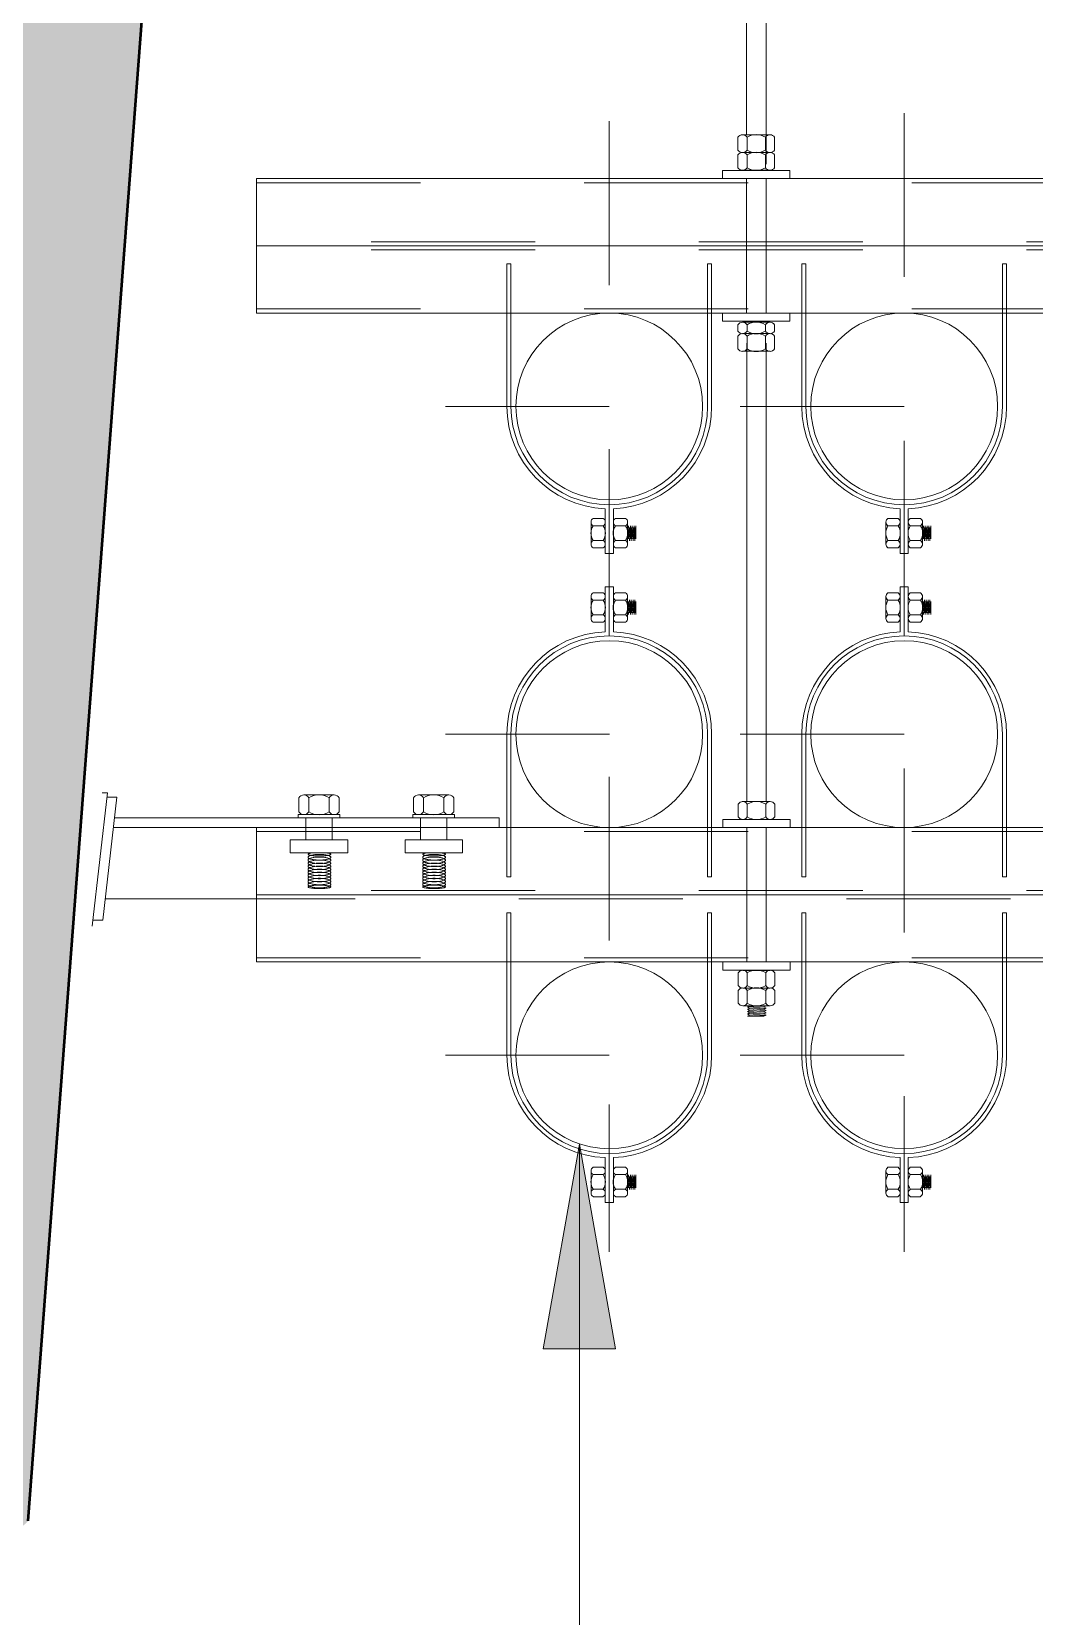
# Model space of a CAD drawing. Header units: metres. Extents: x -353 to -169, y 1 to 28.
# Drawn here: x -236.96 to -236.348, y 19.771 to 20.738 of the extents above; entities that cross this region are included whole.
import ezdxf

# ---------------------------------------------------------------- set-up
doc = ezdxf.new("R2010")
doc.units = ezdxf.units.M
for name, pattern in [('Hidden - Small', [0.002294, 0.0015, -0.0007938]), ('JacobsCenter', [0.015, 0.009, -0.0015, 0.003, -0.0015]), ('JacobsDash', [0.0045, 0.003, -0.0015])]:
    doc.linetypes.add(name, pattern=pattern)
for name, color, linetype, lineweight in [('A-DETL', 7, 'Continuous', 13), ('G-ANNO-TEXT', 7, 'Continuous', 9), ('S-BEAM', 7, 'Continuous', 50)]:
    doc.layers.add(name, color=color, linetype=linetype, lineweight=lineweight)

# ---------------------------------------------------------------- blocks, each defined once
blk = doc.blocks.new('06_SFR_GCT_Girder_SuperT_BR08Edge_CS - Super T - 1815-6267083-DRG-2873022 - SECTION 1')
at = {"layer": 'S-BEAM', "true_color": 0xc8c8c8}
blk.add_hatch(color=9, dxfattribs=at).paths.add_polyline_path([(-1131.19758, 19.80132), (-1130.51339, 19.81565), (-1130.49921, 19.82895), (-1130.37506, 21.46892), (-1130.27509, 21.54603), (-1129.88578, 21.55418), (-1129.88761, 21.64416), (-1130.4619, 21.63214), (-1130.4619, 21.60713), (-1130.48677, 21.60661), (-1130.59373, 20.19371), (-1130.86218, 20.13842), (-1131.13265, 20.18243), (-1131.29687, 21.58965), (-1131.32225, 21.58965), (-1131.32275, 21.61411), (-1131.89704, 21.60209), (-1131.89522, 21.51211), (-1131.50591, 21.52026), (-1131.4029, 21.4474), (-1131.21229, 19.81402)])
at = {"layer": 'S-BEAM'}
blk.add_line((-1130.49921, 19.82895), (-1130.37506, 21.46892), dxfattribs=at)

msp = doc.modelspace()

# ---------------------------------------------------------------- hatches: boundary and pattern name
at = {"layer": 'G-ANNO-TEXT'}
msp.add_hatch(color=256, dxfattribs=at).paths.add_polyline_path([(-236.62552, 20.05898), (-236.64756, 19.93398), (-236.60348, 19.93398)])

# ---------------------------------------------------------------- linework, layer by layer
at = {"layer": 'A-DETL', "lineweight": 18}
for p, q in [((-236.52357, 20.6749), (-236.52357, 21.55051)), ((-236.51157, 20.65699), (-236.51157, 21.55076)), ((-236.52357, 20.64811), (-236.52357, 20.56611)), ((-236.51157, 20.64811), (-236.51157, 20.56611)), ((-236.52341, 20.26792), (-236.52341, 20.54775)), ((-236.51141, 20.26792), (-236.51141, 20.54775)), ((-236.52341, 20.25211), (-236.52341, 20.17011)), ((-236.51141, 20.25211), (-236.51141, 20.17011))]:
    msp.add_line(p, q, dxfattribs=at)
at = {"layer": 'A-DETL', "linetype": 'JacobsCenter', "lineweight": 9}
for p, q in [((-236.42728, 20.68811), (-236.42728, 19.99311)), ((-236.60728, 20.68311), (-236.60728, 19.99311)), ((-236.70728, 20.50911), (-236.50728, 20.50911)), ((-236.52728, 20.50911), (-236.32728, 20.50911)), ((-236.70715, 20.30911), (-236.50728, 20.30911)), ((-236.52728, 20.30911), (-236.32728, 20.30911)), ((-236.509, 20.26792), (-236.52607, 20.26792)), ((-236.70728, 20.11311), (-236.50728, 20.11311)), ((-236.52728, 20.11311), (-236.32728, 20.11311))]:
    msp.add_line(p, q, dxfattribs=at)
at = {"layer": 'A-DETL', "lineweight": 9}
for p, q in [((-236.52598, 20.6749), (-236.51757, 20.6749)), ((-236.51757, 20.6749), (-236.50914, 20.6749)), ((-236.52878, 20.67335), (-236.52878, 20.66557)), ((-236.52318, 20.67335), (-236.52318, 20.66557)), ((-236.51196, 20.67335), (-236.51196, 20.66557)), ((-236.50635, 20.67335), (-236.50635, 20.66557)), ((-236.52878, 20.66255), (-236.52878, 20.65477)), ((-236.52598, 20.6641), (-236.51757, 20.6641)), ((-236.52598, 20.6641), (-236.51757, 20.6641)), ((-236.52318, 20.66255), (-236.52318, 20.65477)), ((-236.51757, 20.6641), (-236.50914, 20.6641)), ((-236.51757, 20.6641), (-236.50914, 20.6641)), ((-236.51196, 20.66255), (-236.51196, 20.65477)), ((-236.50635, 20.66255), (-236.50635, 20.65477)), ((-236.53807, 20.65311), (-236.49707, 20.65311)), ((-236.53807, 20.65311), (-236.53807, 20.64811)), ((-236.52598, 20.6533), (-236.51757, 20.6533)), ((-236.51757, 20.6533), (-236.50914, 20.6533)), ((-236.49707, 20.65311), (-236.49707, 20.64811)), ((-236.05192, 20.60711), (-236.82254, 20.60711)), ((-235.85254, 20.60711), (-236.82254, 20.60711)), ((-236.66978, 20.59611), (-236.66728, 20.59611)), ((-236.66978, 20.50911), (-236.66978, 20.59611)), ((-236.66728, 20.50911), (-236.66728, 20.59611)), ((-236.54728, 20.50911), (-236.54728, 20.59611)), ((-236.54728, 20.59611), (-236.54478, 20.59611)), ((-236.54478, 20.50911), (-236.54478, 20.59611)), ((-236.48978, 20.59611), (-236.48728, 20.59611)), ((-236.48978, 20.50911), (-236.48978, 20.59611)), ((-236.48728, 20.50911), (-236.48728, 20.59611)), ((-236.36728, 20.50911), (-236.36728, 20.59611)), ((-236.36728, 20.59611), (-236.36478, 20.59611)), ((-236.36478, 20.50911), (-236.36478, 20.59611)), ((-236.53807, 20.56111), (-236.53807, 20.56611)), ((-236.53807, 20.56111), (-236.49707, 20.56111)), ((-236.52878, 20.55894), (-236.52878, 20.55505)), ((-236.52598, 20.56049), (-236.51757, 20.56049)), ((-236.52318, 20.55894), (-236.52318, 20.55505)), ((-236.51757, 20.56049), (-236.50914, 20.56049)), ((-236.51196, 20.55894), (-236.51196, 20.55505)), ((-236.50635, 20.55894), (-236.50635, 20.55505)), ((-236.49707, 20.56111), (-236.49707, 20.56611)), ((-236.52878, 20.55203), (-236.52878, 20.54425)), ((-236.52598, 20.55358), (-236.51757, 20.55358)), ((-236.52598, 20.55358), (-236.51757, 20.55358)), ((-236.52318, 20.55203), (-236.52318, 20.54425)), ((-236.51757, 20.55358), (-236.50914, 20.55358)), ((-236.51757, 20.55358), (-236.50914, 20.55358)), ((-236.51196, 20.55203), (-236.51196, 20.54425)), ((-236.50635, 20.55203), (-236.50635, 20.54425)), ((-236.52598, 20.54277), (-236.51757, 20.54277)), ((-236.51757, 20.54277), (-236.50914, 20.54277)), ((-236.60978, 20.44666), (-236.60978, 20.41931)), ((-236.60728, 20.44911), (-236.60728, 20.41931)), ((-236.60478, 20.44666), (-236.60478, 20.41931)), ((-236.42978, 20.44666), (-236.42978, 20.41931)), ((-236.42728, 20.44911), (-236.42728, 20.41931)), ((-236.42478, 20.44666), (-236.42478, 20.41931)), ((-236.61841, 20.43181), (-236.61841, 20.43853)), ((-236.61841, 20.43181), (-236.61841, 20.43853)), ((-236.61717, 20.44076), (-236.61096, 20.44076)), ((-236.61717, 20.43628), (-236.61096, 20.43628)), ((-236.60978, 20.43181), (-236.60978, 20.43853)), ((-236.59733, 20.44076), (-236.60355, 20.44076)), ((-236.59733, 20.43628), (-236.60355, 20.43628)), ((-236.5961, 20.43852), (-236.5961, 20.43181)), ((-236.59553, 20.43617), (-236.5961, 20.42717)), ((-236.59497, 20.43514), (-236.59553, 20.4282)), ((-236.59441, 20.43617), (-236.59497, 20.42717)), ((-236.59385, 20.43514), (-236.59441, 20.4282)), ((-236.59328, 20.43617), (-236.59385, 20.42717)), ((-236.59272, 20.43514), (-236.59328, 20.4282)), ((-236.59216, 20.43617), (-236.59272, 20.42717)), ((-236.5916, 20.43514), (-236.59216, 20.4282)), ((-236.5916, 20.42717), (-236.59103, 20.43617)), ((-236.59103, 20.43617), (-236.59103, 20.4282)), ((-236.43841, 20.43181), (-236.43841, 20.43853)), ((-236.43841, 20.43181), (-236.43841, 20.43853)), ((-236.43717, 20.44076), (-236.43096, 20.44076)), ((-236.43717, 20.43628), (-236.43096, 20.43628)), ((-236.42978, 20.43181), (-236.42978, 20.43853)), ((-236.41733, 20.44076), (-236.42355, 20.44076)), ((-236.41733, 20.43628), (-236.42355, 20.43628)), ((-236.4161, 20.43852), (-236.4161, 20.43181)), ((-236.41553, 20.43617), (-236.4161, 20.42717)), ((-236.41497, 20.43514), (-236.41553, 20.4282)), ((-236.41441, 20.43617), (-236.41497, 20.42717)), ((-236.41385, 20.43514), (-236.41441, 20.4282)), ((-236.41328, 20.43617), (-236.41385, 20.42717)), ((-236.41272, 20.43514), (-236.41328, 20.4282)), ((-236.41216, 20.43617), (-236.41272, 20.42717)), ((-236.4116, 20.43514), (-236.41216, 20.4282)), ((-236.4116, 20.42717), (-236.41103, 20.43617)), ((-236.41103, 20.43617), (-236.41103, 20.4282)), ((-236.61841, 20.42509), (-236.61841, 20.43181)), ((-236.61841, 20.42509), (-236.61841, 20.43181)), ((-236.61717, 20.42733), (-236.61096, 20.42733)), ((-236.60978, 20.42509), (-236.60978, 20.43181)), ((-236.59733, 20.42733), (-236.60355, 20.42733)), ((-236.5961, 20.43181), (-236.5961, 20.42508)), ((-236.43841, 20.42509), (-236.43841, 20.43181)), ((-236.43841, 20.42509), (-236.43841, 20.43181)), ((-236.43717, 20.42733), (-236.43096, 20.42733)), ((-236.42978, 20.42509), (-236.42978, 20.43181)), ((-236.41733, 20.42733), (-236.42355, 20.42733)), ((-236.4161, 20.43181), (-236.4161, 20.42508)), ((-236.61717, 20.42285), (-236.61096, 20.42285)), ((-236.60478, 20.41931), (-236.60978, 20.41931)), ((-236.59733, 20.42285), (-236.60355, 20.42285)), ((-236.43717, 20.42285), (-236.43096, 20.42285)), ((-236.42478, 20.41931), (-236.42978, 20.41931)), ((-236.41733, 20.42285), (-236.42355, 20.42285)), ((-236.61717, 20.39538), (-236.61096, 20.39538)), ((-236.60478, 20.39892), (-236.60978, 20.39892)), ((-236.60978, 20.37156), (-236.60978, 20.39892)), ((-236.60728, 20.36911), (-236.60728, 20.39892)), ((-236.60478, 20.37156), (-236.60478, 20.39892)), ((-236.59733, 20.39538), (-236.60355, 20.39538)), ((-236.43717, 20.39538), (-236.43096, 20.39538)), ((-236.42478, 20.39892), (-236.42978, 20.39892)), ((-236.42978, 20.37156), (-236.42978, 20.39892)), ((-236.42728, 20.36911), (-236.42728, 20.39892)), ((-236.42478, 20.37156), (-236.42478, 20.39892)), ((-236.41733, 20.39538), (-236.42355, 20.39538)), ((-236.61841, 20.39314), (-236.61841, 20.38642)), ((-236.61841, 20.39314), (-236.61841, 20.38642)), ((-236.61841, 20.38642), (-236.61841, 20.37969)), ((-236.61841, 20.38642), (-236.61841, 20.37969)), ((-236.61717, 20.3909), (-236.61096, 20.3909)), ((-236.60978, 20.39314), (-236.60978, 20.38642)), ((-236.60978, 20.38642), (-236.60978, 20.37969)), ((-236.59733, 20.3909), (-236.60355, 20.3909)), ((-236.5961, 20.38642), (-236.5961, 20.39315)), ((-236.59553, 20.38206), (-236.5961, 20.39106)), ((-236.5961, 20.37971), (-236.5961, 20.38642)), ((-236.59497, 20.38309), (-236.59553, 20.39003)), ((-236.59441, 20.38206), (-236.59497, 20.39106)), ((-236.59385, 20.38309), (-236.59441, 20.39003)), ((-236.59328, 20.38206), (-236.59385, 20.39106)), ((-236.59272, 20.38309), (-236.59328, 20.39003)), ((-236.59216, 20.38206), (-236.59272, 20.39106)), ((-236.5916, 20.38309), (-236.59216, 20.39003)), ((-236.5916, 20.39106), (-236.59103, 20.38206)), ((-236.59103, 20.38206), (-236.59103, 20.39003)), ((-236.43841, 20.39314), (-236.43841, 20.38642)), ((-236.43841, 20.39314), (-236.43841, 20.38642)), ((-236.43841, 20.38642), (-236.43841, 20.37969)), ((-236.43841, 20.38642), (-236.43841, 20.37969)), ((-236.43717, 20.3909), (-236.43096, 20.3909)), ((-236.42978, 20.39314), (-236.42978, 20.38642)), ((-236.42978, 20.38642), (-236.42978, 20.37969)), ((-236.41733, 20.3909), (-236.42355, 20.3909)), ((-236.4161, 20.38642), (-236.4161, 20.39315)), ((-236.41553, 20.38206), (-236.4161, 20.39106)), ((-236.4161, 20.37971), (-236.4161, 20.38642)), ((-236.41497, 20.38309), (-236.41553, 20.39003)), ((-236.41441, 20.38206), (-236.41497, 20.39106)), ((-236.41385, 20.38309), (-236.41441, 20.39003)), ((-236.41328, 20.38206), (-236.41385, 20.39106)), ((-236.41272, 20.38309), (-236.41328, 20.39003)), ((-236.41216, 20.38206), (-236.41272, 20.39106)), ((-236.4116, 20.38309), (-236.41216, 20.39003)), ((-236.4116, 20.39106), (-236.41103, 20.38206)), ((-236.41103, 20.38206), (-236.41103, 20.39003)), ((-236.61717, 20.38194), (-236.61096, 20.38194)), ((-236.61717, 20.37747), (-236.61096, 20.37747)), ((-236.59733, 20.38194), (-236.60355, 20.38194)), ((-236.59733, 20.37747), (-236.60355, 20.37747)), ((-236.43717, 20.38194), (-236.43096, 20.38194)), ((-236.43717, 20.37747), (-236.43096, 20.37747)), ((-236.41733, 20.38194), (-236.42355, 20.38194)), ((-236.41733, 20.37747), (-236.42355, 20.37747)), ((-236.66978, 20.30911), (-236.66978, 20.22211)), ((-236.66728, 20.30911), (-236.66728, 20.22211)), ((-236.54728, 20.30911), (-236.54728, 20.22211)), ((-236.54478, 20.30911), (-236.54478, 20.22211)), ((-236.48978, 20.30911), (-236.48978, 20.22211)), ((-236.48728, 20.30911), (-236.48728, 20.22211)), ((-236.36728, 20.30911), (-236.36728, 20.22211)), ((-236.36478, 20.30911), (-236.36478, 20.22211)), ((-236.79676, 20.27027), (-236.79676, 20.26171)), ((-236.78442, 20.27198), (-236.79369, 20.27198)), ((-236.78442, 20.27198), (-236.79369, 20.27198)), ((-236.79059, 20.27027), (-236.79059, 20.26171)), ((-236.77517, 20.27198), (-236.78442, 20.27198)), ((-236.77517, 20.27198), (-236.78442, 20.27198)), ((-236.77825, 20.27027), (-236.77825, 20.26171)), ((-236.77208, 20.27027), (-236.77208, 20.26171)), ((-236.72676, 20.27027), (-236.72676, 20.26171)), ((-236.71442, 20.27198), (-236.72369, 20.27198)), ((-236.71442, 20.27198), (-236.72369, 20.27198)), ((-236.72059, 20.27027), (-236.72059, 20.26171)), ((-236.70517, 20.27198), (-236.71442, 20.27198)), ((-236.70517, 20.27198), (-236.71442, 20.27198)), ((-236.70825, 20.27027), (-236.70825, 20.26171)), ((-236.70208, 20.27027), (-236.70208, 20.26171)), ((-236.77177, 20.26009), (-236.79707, 20.26009)), ((-236.79707, 20.26009), (-236.79707, 20.25811)), ((-236.78442, 20.26009), (-236.79369, 20.26009)), ((-236.77517, 20.26009), (-236.78442, 20.26009)), ((-236.77177, 20.25811), (-236.77177, 20.26009)), ((-236.70177, 20.26009), (-236.72707, 20.26009)), ((-236.72707, 20.26009), (-236.72707, 20.25811)), ((-236.71442, 20.26009), (-236.72369, 20.26009)), ((-236.70517, 20.26009), (-236.71442, 20.26009)), ((-236.70177, 20.25811), (-236.70177, 20.26009)), ((-236.52863, 20.26637), (-236.52863, 20.25859)), ((-236.52302, 20.26637), (-236.52302, 20.25859)), ((-236.5118, 20.26637), (-236.5118, 20.25859)), ((-236.50619, 20.26637), (-236.50619, 20.25859)), ((-236.79707, 20.25811), (-236.77177, 20.25811)), ((-236.72707, 20.25811), (-236.70177, 20.25811)), ((-236.53791, 20.25711), (-236.49691, 20.25711)), ((-236.53791, 20.25711), (-236.53791, 20.25211)), ((-236.52582, 20.25711), (-236.51741, 20.25711)), ((-236.51741, 20.25711), (-236.50898, 20.25711)), ((-236.49691, 20.25711), (-236.49691, 20.25211)), ((-236.66978, 20.22211), (-236.66728, 20.22211)), ((-236.54728, 20.22211), (-236.54478, 20.22211)), ((-236.48978, 20.22211), (-236.48728, 20.22211)), ((-236.36728, 20.22211), (-236.36478, 20.22211)), ((-235.85254, 20.21111), (-236.82254, 20.21111)), ((-236.66978, 20.20011), (-236.66728, 20.20011)), ((-236.66978, 20.11311), (-236.66978, 20.20011)), ((-236.66728, 20.11311), (-236.66728, 20.20011)), ((-236.54728, 20.11311), (-236.54728, 20.20011)), ((-236.54728, 20.20011), (-236.54478, 20.20011)), ((-236.54478, 20.11311), (-236.54478, 20.20011)), ((-236.48978, 20.20011), (-236.48728, 20.20011)), ((-236.48978, 20.11311), (-236.48978, 20.20011)), ((-236.48728, 20.11311), (-236.48728, 20.20011)), ((-236.36728, 20.11311), (-236.36728, 20.20011)), ((-236.36728, 20.20011), (-236.36478, 20.20011)), ((-236.36478, 20.11311), (-236.36478, 20.20011)), ((-236.53791, 20.16511), (-236.53791, 20.17011)), ((-236.53791, 20.16511), (-236.49691, 20.16511)), ((-236.52863, 20.15568), (-236.52863, 20.16346)), ((-236.52582, 20.16493), (-236.51741, 20.16493)), ((-236.52302, 20.15568), (-236.52302, 20.16346)), ((-236.51741, 20.16493), (-236.50898, 20.16493)), ((-236.5118, 20.15568), (-236.5118, 20.16346)), ((-236.50619, 20.15568), (-236.50619, 20.16346)), ((-236.49691, 20.16511), (-236.49691, 20.17011)), ((-236.52582, 20.15413), (-236.51741, 20.15413)), ((-236.52582, 20.15413), (-236.51741, 20.15413)), ((-236.51741, 20.15413), (-236.50898, 20.15413)), ((-236.51741, 20.15413), (-236.50898, 20.15413)), ((-236.52863, 20.14488), (-236.52863, 20.15266)), ((-236.52582, 20.14333), (-236.51741, 20.14333)), ((-236.52302, 20.14488), (-236.52302, 20.15266)), ((-236.52159, 20.14333), (-236.52287, 20.14262)), ((-236.52287, 20.14262), (-236.5116, 20.14333)), ((-236.51741, 20.14333), (-236.50898, 20.14333)), ((-236.51289, 20.14262), (-236.5116, 20.14333)), ((-236.51289, 20.14262), (-236.5116, 20.14333)), ((-236.5118, 20.14488), (-236.5118, 20.15266)), ((-236.50619, 20.14488), (-236.50619, 20.15266)), ((-236.52287, 20.14262), (-236.52159, 20.14192)), ((-236.52159, 20.14192), (-236.52287, 20.14121)), ((-236.52287, 20.14121), (-236.5116, 20.14192)), ((-236.52287, 20.14121), (-236.52159, 20.14051)), ((-236.52159, 20.14051), (-236.52287, 20.1398)), ((-236.52287, 20.1398), (-236.5116, 20.14051)), ((-236.52287, 20.1398), (-236.52159, 20.1391)), ((-236.52159, 20.1391), (-236.52287, 20.13839)), ((-236.52287, 20.13839), (-236.5116, 20.1391)), ((-236.52287, 20.13839), (-236.52159, 20.13769)), ((-236.5116, 20.13769), (-236.52287, 20.13699)), ((-236.52287, 20.13699), (-236.52159, 20.13769)), ((-236.52287, 20.13699), (-236.51289, 20.13699)), ((-236.52159, 20.14192), (-236.51289, 20.14262)), ((-236.52159, 20.14051), (-236.51289, 20.14121)), ((-236.52159, 20.1391), (-236.51289, 20.1398)), ((-236.52159, 20.13769), (-236.51289, 20.13839)), ((-236.5116, 20.14192), (-236.51289, 20.14262)), ((-236.5116, 20.14192), (-236.51289, 20.14262)), ((-236.51289, 20.14121), (-236.5116, 20.14192)), ((-236.5116, 20.14051), (-236.51289, 20.14121)), ((-236.51289, 20.1398), (-236.5116, 20.14051)), ((-236.5116, 20.1391), (-236.51289, 20.1398)), ((-236.51289, 20.13839), (-236.5116, 20.1391)), ((-236.51289, 20.13839), (-236.5116, 20.13769)), ((-236.51289, 20.13699), (-236.5116, 20.13769)), ((-236.60978, 20.05066), (-236.60978, 20.02331)), ((-236.60728, 20.05311), (-236.60728, 20.02331)), ((-236.60478, 20.05066), (-236.60478, 20.02331)), ((-236.42978, 20.05066), (-236.42978, 20.02331)), ((-236.42728, 20.05311), (-236.42728, 20.02331)), ((-236.42478, 20.05066), (-236.42478, 20.02331)), ((-236.61841, 20.03581), (-236.61841, 20.04253)), ((-236.61841, 20.03581), (-236.61841, 20.04253)), ((-236.61717, 20.04476), (-236.61096, 20.04476)), ((-236.61717, 20.04028), (-236.61096, 20.04028)), ((-236.60978, 20.03581), (-236.60978, 20.04253)), ((-236.59733, 20.04476), (-236.60355, 20.04476)), ((-236.59733, 20.04028), (-236.60355, 20.04028)), ((-236.5961, 20.04252), (-236.5961, 20.03581)), ((-236.59553, 20.04017), (-236.5961, 20.03117)), ((-236.59497, 20.03914), (-236.59553, 20.0322)), ((-236.59441, 20.04017), (-236.59497, 20.03117)), ((-236.59385, 20.03914), (-236.59441, 20.0322)), ((-236.59328, 20.04017), (-236.59385, 20.03117)), ((-236.59272, 20.03914), (-236.59328, 20.0322)), ((-236.59216, 20.04017), (-236.59272, 20.03117)), ((-236.5916, 20.03914), (-236.59216, 20.0322)), ((-236.5916, 20.03117), (-236.59103, 20.04017)), ((-236.59103, 20.04017), (-236.59103, 20.0322)), ((-236.43841, 20.03581), (-236.43841, 20.04253)), ((-236.43841, 20.03581), (-236.43841, 20.04253)), ((-236.43717, 20.04476), (-236.43096, 20.04476)), ((-236.43717, 20.04028), (-236.43096, 20.04028)), ((-236.42978, 20.03581), (-236.42978, 20.04253)), ((-236.41733, 20.04476), (-236.42355, 20.04476)), ((-236.41733, 20.04028), (-236.42355, 20.04028)), ((-236.4161, 20.04252), (-236.4161, 20.03581)), ((-236.41553, 20.04017), (-236.4161, 20.03117)), ((-236.41497, 20.03914), (-236.41553, 20.0322)), ((-236.41441, 20.04017), (-236.41497, 20.03117)), ((-236.41385, 20.03914), (-236.41441, 20.0322)), ((-236.41328, 20.04017), (-236.41385, 20.03117)), ((-236.41272, 20.03914), (-236.41328, 20.0322)), ((-236.41216, 20.04017), (-236.41272, 20.03117)), ((-236.4116, 20.03914), (-236.41216, 20.0322)), ((-236.4116, 20.03117), (-236.41103, 20.04017)), ((-236.41103, 20.04017), (-236.41103, 20.0322)), ((-236.61841, 20.02909), (-236.61841, 20.03581)), ((-236.61841, 20.02909), (-236.61841, 20.03581)), ((-236.61717, 20.03133), (-236.61096, 20.03133)), ((-236.60978, 20.02909), (-236.60978, 20.03581)), ((-236.59733, 20.03133), (-236.60355, 20.03133)), ((-236.5961, 20.03581), (-236.5961, 20.02908)), ((-236.43841, 20.02909), (-236.43841, 20.03581)), ((-236.43841, 20.02909), (-236.43841, 20.03581)), ((-236.43717, 20.03133), (-236.43096, 20.03133)), ((-236.42978, 20.02909), (-236.42978, 20.03581)), ((-236.41733, 20.03133), (-236.42355, 20.03133)), ((-236.4161, 20.03581), (-236.4161, 20.02908)), ((-236.61717, 20.02685), (-236.61096, 20.02685)), ((-236.60478, 20.02331), (-236.60978, 20.02331)), ((-236.59733, 20.02685), (-236.60355, 20.02685)), ((-236.43717, 20.02685), (-236.43096, 20.02685)), ((-236.42478, 20.02331), (-236.42978, 20.02331)), ((-236.41733, 20.02685), (-236.42355, 20.02685))]:
    msp.add_line(p, q, dxfattribs=at)
at = {"layer": 'A-DETL'}
for p, q in [((-236.82254, 20.64811), (-235.85254, 20.64811)), ((-236.82254, 20.64811), (-236.82254, 20.56611)), ((-236.82254, 20.56611), (-235.85254, 20.56611)), ((-236.91353, 20.27323), (-236.92284, 20.19198)), ((-236.91353, 20.27323), (-236.91678, 20.27323)), ((-236.9078, 20.27061), (-236.91639, 20.19561)), ((-236.9078, 20.27061), (-236.91353, 20.27061)), ((-236.67442, 20.25811), (-236.90923, 20.25811)), ((-236.82254, 20.25211), (-236.82254, 20.17011)), ((-236.82254, 20.25211), (-235.85254, 20.25211)), ((-236.67442, 20.25811), (-236.67442, 20.25211)), ((-236.82254, 20.20861), (-236.9149, 20.20861)), ((-236.91639, 20.19561), (-236.92243, 20.19561)), ((-236.82254, 20.17011), (-235.85254, 20.17011))]:
    msp.add_line(p, q, dxfattribs=at)
at = {"layer": 'A-DETL', "linetype": 'JacobsDash', "lineweight": 9}
for p, q in [((-236.82254, 20.64561), (-235.85254, 20.64561)), ((-235.85254, 20.60961), (-236.82254, 20.60961)), ((-235.85254, 20.60461), (-236.82254, 20.60461)), ((-236.82254, 20.56861), (-235.85254, 20.56861)), ((-236.82254, 20.24961), (-235.85254, 20.24961)), ((-235.85254, 20.21361), (-236.82254, 20.21361)), ((-235.76241, 20.20861), (-236.91254, 20.20861)), ((-236.82254, 20.17261), (-235.85254, 20.17261))]:
    msp.add_line(p, q, dxfattribs=at)
at = {"layer": 'A-DETL', "linetype": 'JacobsDash'}
msp.add_line((-236.90991, 20.25211), (-236.82254, 20.25211), dxfattribs=at)
at = {"layer": 'A-DETL', "linetype": 'Hidden - Small', "lineweight": 9}
for p, q in [((-236.79242, 20.24461), (-236.79242, 20.25811)), ((-236.77642, 20.24461), (-236.77642, 20.25811)), ((-236.72242, 20.24461), (-236.72242, 20.25811)), ((-236.70642, 20.24461), (-236.70642, 20.25811)), ((-236.80192, 20.24461), (-236.76692, 20.24461)), ((-236.80192, 20.23661), (-236.80192, 20.24461)), ((-236.76692, 20.23661), (-236.76692, 20.24461)), ((-236.73192, 20.24461), (-236.69692, 20.24461)), ((-236.73192, 20.23661), (-236.73192, 20.24461)), ((-236.69692, 20.23661), (-236.69692, 20.24461)), ((-236.76692, 20.23661), (-236.80192, 20.23661)), ((-236.69692, 20.23661), (-236.73192, 20.23661))]:
    msp.add_line(p, q, dxfattribs=at)
at = {"layer": 'A-DETL', "color": 143, "lineweight": 18, "true_color": 0x78aac8}
for centre in [(-236.60728, 20.50911), (-236.42728, 20.50911), (-236.60728, 20.30911), (-236.42728, 20.30911), (-236.60728, 20.11311), (-236.42728, 20.11311)]:
    msp.add_circle(centre, 0.057, dxfattribs=at)
at = {"layer": 'A-DETL', "lineweight": 9}
for centre, radius, start, end in [((-236.52598, 20.67159), 0.00331, 32.13554, 147.86446), ((-236.51757, 20.66465), 0.01035, 57.20842, 122.79158), ((-236.50916, 20.67159), 0.00331, 32.1346, 147.8654), ((-236.50916, 20.67159), 0.00331, 32.1346, 147.8654), ((-236.52598, 20.66733), 0.00331, 212.13554, 327.86446), ((-236.51757, 20.67428), 0.01035, 237.20842, 302.79158), ((-236.50916, 20.66733), 0.00331, 212.1346, 327.8654), ((-236.50916, 20.66733), 0.00331, 212.1346, 327.8654), ((-236.52598, 20.66079), 0.00331, 32.13554, 147.86446), ((-236.51757, 20.65385), 0.01035, 57.20842, 122.79158), ((-236.50916, 20.66079), 0.00331, 32.1346, 147.8654), ((-236.50916, 20.66079), 0.00331, 32.1346, 147.8654), ((-236.52598, 20.65653), 0.00331, 212.13554, 327.86446), ((-236.51757, 20.66347), 0.01035, 237.20842, 302.79158), ((-236.50916, 20.65653), 0.00331, 212.1346, 327.8654), ((-236.50916, 20.65653), 0.00331, 212.1346, 327.8654), ((-236.52598, 20.55718), 0.00331, 32.13554, 147.86446), ((-236.51757, 20.55023), 0.01035, 57.20842, 122.79158), ((-236.50916, 20.55718), 0.00331, 32.1346, 147.8654), ((-236.50916, 20.55718), 0.00331, 32.1346, 147.8654), ((-236.52598, 20.55681), 0.00331, 212.13554, 327.86446), ((-236.52598, 20.55026), 0.00331, 32.13554, 147.86446), ((-236.51757, 20.56375), 0.01035, 237.20842, 302.79158), ((-236.51757, 20.54332), 0.01035, 57.20842, 122.79158), ((-236.50916, 20.55681), 0.00331, 212.1346, 327.8654), ((-236.50916, 20.55681), 0.00331, 212.1346, 327.8654), ((-236.50916, 20.55026), 0.00331, 32.1346, 147.8654), ((-236.50916, 20.55026), 0.00331, 32.1346, 147.8654), ((-236.52598, 20.54601), 0.00331, 212.13554, 327.86446), ((-236.51757, 20.55295), 0.01035, 237.20842, 302.79158), ((-236.50916, 20.54601), 0.00331, 212.1346, 327.8654), ((-236.50916, 20.54601), 0.00331, 212.1346, 327.8654), ((-236.60728, 20.50911), 0.0625, 180, 267.70756), ((-236.60728, 20.50911), 0.06, 180, 360), ((-236.60728, 20.50911), 0.0625, 272.29244, 0), ((-236.42728, 20.50911), 0.0625, 180, 267.70756), ((-236.42728, 20.50911), 0.06, 180, 360), ((-236.42728, 20.50911), 0.0625, 272.29244, 0), ((-236.61022, 20.43181), 0.00827, 147.20842, 212.79158), ((-236.61577, 20.43852), 0.00264, 122.1346, 237.8654), ((-236.61577, 20.43852), 0.00264, 122.1346, 237.8654), ((-236.61237, 20.43852), 0.00264, 302.1346, 57.8654), ((-236.61237, 20.43852), 0.00264, 302.1346, 57.8654), ((-236.61791, 20.43181), 0.00827, 327.20842, 32.79158), ((-236.5966, 20.43181), 0.00827, 147.20842, 212.79158), ((-236.60214, 20.43852), 0.00264, 122.13554, 237.86446), ((-236.59874, 20.43852), 0.00264, 302.13554, 57.86446), ((-236.60428, 20.43181), 0.00827, 327.20842, 32.79158), ((-236.43022, 20.43181), 0.00827, 147.20842, 212.79158), ((-236.43577, 20.43852), 0.00264, 122.1346, 237.8654), ((-236.43577, 20.43852), 0.00264, 122.1346, 237.8654), ((-236.43237, 20.43852), 0.00264, 302.1346, 57.8654), ((-236.43237, 20.43852), 0.00264, 302.1346, 57.8654), ((-236.43791, 20.43181), 0.00827, 327.20842, 32.79158), ((-236.4166, 20.43181), 0.00827, 147.20842, 212.79158), ((-236.42214, 20.43852), 0.00264, 122.13554, 237.86446), ((-236.41874, 20.43852), 0.00264, 302.13554, 57.86446), ((-236.42428, 20.43181), 0.00827, 327.20842, 32.79158), ((-236.61577, 20.42509), 0.00264, 122.13554, 237.86446), ((-236.61237, 20.42509), 0.00264, 302.13554, 57.86446), ((-236.60214, 20.42509), 0.00264, 122.1346, 237.8654), ((-236.60214, 20.42509), 0.00264, 122.1346, 237.8654), ((-236.59874, 20.42509), 0.00264, 302.1346, 57.8654), ((-236.59874, 20.42509), 0.00264, 302.1346, 57.8654), ((-236.43577, 20.42509), 0.00264, 122.13554, 237.86446), ((-236.43237, 20.42509), 0.00264, 302.13554, 57.86446), ((-236.42214, 20.42509), 0.00264, 122.1346, 237.8654), ((-236.42214, 20.42509), 0.00264, 122.1346, 237.8654), ((-236.41874, 20.42509), 0.00264, 302.1346, 57.8654), ((-236.41874, 20.42509), 0.00264, 302.1346, 57.8654), ((-236.61577, 20.39314), 0.00264, 122.13554, 237.86446), ((-236.61237, 20.39314), 0.00264, 302.13554, 57.86446), ((-236.60214, 20.39314), 0.00264, 122.1346, 237.8654), ((-236.60214, 20.39314), 0.00264, 122.1346, 237.8654), ((-236.59874, 20.39314), 0.00264, 302.1346, 57.8654), ((-236.59874, 20.39314), 0.00264, 302.1346, 57.8654), ((-236.43577, 20.39314), 0.00264, 122.13554, 237.86446), ((-236.43237, 20.39314), 0.00264, 302.13554, 57.86446), ((-236.42214, 20.39314), 0.00264, 122.1346, 237.8654), ((-236.42214, 20.39314), 0.00264, 122.1346, 237.8654), ((-236.41874, 20.39314), 0.00264, 302.1346, 57.8654), ((-236.41874, 20.39314), 0.00264, 302.1346, 57.8654), ((-236.61022, 20.38642), 0.00827, 147.20842, 212.79158), ((-236.61791, 20.38642), 0.00827, 327.20842, 32.79158), ((-236.5966, 20.38642), 0.00827, 147.20842, 212.79158), ((-236.60428, 20.38642), 0.00827, 327.20842, 32.79158), ((-236.43022, 20.38642), 0.00827, 147.20842, 212.79158), ((-236.43791, 20.38642), 0.00827, 327.20842, 32.79158), ((-236.4166, 20.38642), 0.00827, 147.20842, 212.79158), ((-236.42428, 20.38642), 0.00827, 327.20842, 32.79158), ((-236.61577, 20.37971), 0.00264, 122.1346, 237.8654), ((-236.61577, 20.37971), 0.00264, 122.1346, 237.8654), ((-236.61237, 20.37971), 0.00264, 302.1346, 57.8654), ((-236.61237, 20.37971), 0.00264, 302.1346, 57.8654), ((-236.60214, 20.37971), 0.00264, 122.13554, 237.86446), ((-236.59874, 20.37971), 0.00264, 302.13554, 57.86446), ((-236.43577, 20.37971), 0.00264, 122.1346, 237.8654), ((-236.43577, 20.37971), 0.00264, 122.1346, 237.8654), ((-236.43237, 20.37971), 0.00264, 302.1346, 57.8654), ((-236.43237, 20.37971), 0.00264, 302.1346, 57.8654), ((-236.42214, 20.37971), 0.00264, 122.13554, 237.86446), ((-236.41874, 20.37971), 0.00264, 302.13554, 57.86446), ((-236.60728, 20.30911), 0.0625, 92.29244, 180), ((-236.60728, 20.30911), 0.06, 0, 180), ((-236.60728, 20.30911), 0.0625, 0, 87.70756), ((-236.42728, 20.30911), 0.0625, 92.29244, 180), ((-236.42728, 20.30911), 0.06, 0, 180), ((-236.42728, 20.30911), 0.0625, 0, 87.70756), ((-236.79367, 20.26834), 0.00364, 32.1346, 147.8654), ((-236.79367, 20.26834), 0.00364, 32.1346, 147.8654), ((-236.78442, 20.2607), 0.01139, 57.20842, 122.79158), ((-236.77517, 20.26834), 0.00364, 32.13554, 147.86446), ((-236.72367, 20.26834), 0.00364, 32.1346, 147.8654), ((-236.72367, 20.26834), 0.00364, 32.1346, 147.8654), ((-236.71442, 20.2607), 0.01139, 57.20842, 122.79158), ((-236.70517, 20.26834), 0.00364, 32.13554, 147.86446), ((-236.79367, 20.26365), 0.00364, 212.1346, 327.8654), ((-236.79367, 20.26365), 0.00364, 212.1346, 327.8654), ((-236.78442, 20.27129), 0.01139, 237.20842, 302.79158), ((-236.77517, 20.26365), 0.00364, 212.13554, 327.86446), ((-236.72367, 20.26365), 0.00364, 212.1346, 327.8654), ((-236.72367, 20.26365), 0.00364, 212.1346, 327.8654), ((-236.71442, 20.27129), 0.01139, 237.20842, 302.79158), ((-236.70517, 20.26365), 0.00364, 212.13554, 327.86446), ((-236.52582, 20.26461), 0.00331, 32.13554, 147.86446), ((-236.51741, 20.25766), 0.01035, 57.20842, 122.79158), ((-236.509, 20.26461), 0.00331, 32.1346, 147.8654), ((-236.509, 20.26461), 0.00331, 32.1346, 147.8654), ((-236.52582, 20.26035), 0.00331, 212.13554, 327.86446), ((-236.51741, 20.26729), 0.01035, 237.20842, 302.79158), ((-236.509, 20.26035), 0.00331, 212.1346, 327.8654), ((-236.509, 20.26035), 0.00331, 212.1346, 327.8654), ((-236.52582, 20.1617), 0.00331, 32.13554, 147.86446), ((-236.51741, 20.15476), 0.01035, 57.20842, 122.79158), ((-236.509, 20.1617), 0.00331, 32.1346, 147.8654), ((-236.509, 20.1617), 0.00331, 32.1346, 147.8654), ((-236.52582, 20.15744), 0.00331, 212.13554, 327.86446), ((-236.52582, 20.1509), 0.00331, 32.13554, 147.86446), ((-236.51741, 20.16438), 0.01035, 237.20842, 302.79158), ((-236.51741, 20.14395), 0.01035, 57.20842, 122.79158), ((-236.509, 20.15744), 0.00331, 212.1346, 327.8654), ((-236.509, 20.15744), 0.00331, 212.1346, 327.8654), ((-236.509, 20.1509), 0.00331, 32.1346, 147.8654), ((-236.509, 20.1509), 0.00331, 32.1346, 147.8654), ((-236.52582, 20.14664), 0.00331, 212.13554, 327.86446), ((-236.51741, 20.15358), 0.01035, 237.20842, 302.79158), ((-236.509, 20.14664), 0.00331, 212.1346, 327.8654), ((-236.509, 20.14664), 0.00331, 212.1346, 327.8654), ((-236.60728, 20.11311), 0.0625, 180, 267.70756), ((-236.60728, 20.11311), 0.06, 180, 360), ((-236.60728, 20.11311), 0.0625, 272.29244, 0), ((-236.42728, 20.11311), 0.0625, 180, 267.70756), ((-236.42728, 20.11311), 0.06, 180, 360), ((-236.42728, 20.11311), 0.0625, 272.29244, 0), ((-236.61022, 20.03581), 0.00827, 147.20842, 212.79158), ((-236.61577, 20.04252), 0.00264, 122.1346, 237.8654), ((-236.61577, 20.04252), 0.00264, 122.1346, 237.8654), ((-236.61237, 20.04252), 0.00264, 302.1346, 57.8654), ((-236.61237, 20.04252), 0.00264, 302.1346, 57.8654), ((-236.61791, 20.03581), 0.00827, 327.20842, 32.79158), ((-236.5966, 20.03581), 0.00827, 147.20842, 212.79158), ((-236.60214, 20.04252), 0.00264, 122.13554, 237.86446), ((-236.59874, 20.04252), 0.00264, 302.13554, 57.86446), ((-236.60428, 20.03581), 0.00827, 327.20842, 32.79158), ((-236.43022, 20.03581), 0.00827, 147.20842, 212.79158), ((-236.43577, 20.04252), 0.00264, 122.1346, 237.8654), ((-236.43577, 20.04252), 0.00264, 122.1346, 237.8654), ((-236.43237, 20.04252), 0.00264, 302.1346, 57.8654), ((-236.43237, 20.04252), 0.00264, 302.1346, 57.8654), ((-236.43791, 20.03581), 0.00827, 327.20842, 32.79158), ((-236.4166, 20.03581), 0.00827, 147.20842, 212.79158), ((-236.42214, 20.04252), 0.00264, 122.13554, 237.86446), ((-236.41874, 20.04252), 0.00264, 302.13554, 57.86446), ((-236.42428, 20.03581), 0.00827, 327.20842, 32.79158), ((-236.61577, 20.02909), 0.00264, 122.13554, 237.86446), ((-236.61237, 20.02909), 0.00264, 302.13554, 57.86446), ((-236.60214, 20.02909), 0.00264, 122.1346, 237.8654), ((-236.60214, 20.02909), 0.00264, 122.1346, 237.8654), ((-236.59874, 20.02909), 0.00264, 302.1346, 57.8654), ((-236.59874, 20.02909), 0.00264, 302.1346, 57.8654), ((-236.43577, 20.02909), 0.00264, 122.13554, 237.86446), ((-236.43237, 20.02909), 0.00264, 302.13554, 57.86446), ((-236.42214, 20.02909), 0.00264, 122.1346, 237.8654), ((-236.42214, 20.02909), 0.00264, 122.1346, 237.8654), ((-236.41874, 20.02909), 0.00264, 302.1346, 57.8654), ((-236.41874, 20.02909), 0.00264, 302.1346, 57.8654)]:
    msp.add_arc(centre, radius, start, end, dxfattribs=at)
at = {"layer": 'A-DETL', "linetype": 'JacobsDash', "lineweight": 9}
for centre in [(-236.78419, 20.23584), (-236.71419, 20.23584)]:
    msp.add_ellipse(centre, major_axis=(0.00694, 0), ratio=0.155559, start_param=2.351216, end_param=7.073562, dxfattribs=at)
for centre, ratio in [((-236.78419, 20.23399), 0.253311), ((-236.78419, 20.23213), 0.285201), ((-236.78419, 20.23028), 0.285201), ((-236.78419, 20.22843), 0.285201), ((-236.71419, 20.23399), 0.253311), ((-236.71419, 20.23213), 0.285201), ((-236.71419, 20.23028), 0.285201), ((-236.71419, 20.22843), 0.285201), ((-236.78419, 20.22657), 0.285201), ((-236.78419, 20.22472), 0.285201), ((-236.78419, 20.22286), 0.285201), ((-236.78419, 20.22101), 0.285201), ((-236.78419, 20.21915), 0.285201), ((-236.71419, 20.22657), 0.285201), ((-236.71419, 20.22472), 0.285201), ((-236.71419, 20.22286), 0.285201), ((-236.71419, 20.22101), 0.285201), ((-236.71419, 20.21915), 0.285201), ((-236.78419, 20.2173), 0.285201), ((-236.78419, 20.21591), 0.147434), ((-236.71419, 20.2173), 0.285201), ((-236.71419, 20.21591), 0.147434)]:
    msp.add_ellipse(centre, major_axis=(0.00694, 0), ratio=ratio, dxfattribs=at)
at = {"layer": 'G-ANNO-TEXT'}
for p, q in [((-236.62552, 20.05898), (-236.64756, 19.93398)), ((-236.60348, 19.93398), (-236.62552, 20.05898)), ((-236.62552, 20.05898), (-236.62552, 18.71323)), ((-236.64756, 19.93398), (-236.60348, 19.93398))]:
    msp.add_line(p, q, dxfattribs=at)

# ---------------------------------------------------------------- block references
at = {"layer": 'S-BEAM'}
msp.add_blockref('06_SFR_GCT_Girder_SuperT_BR08Edge_CS - Super T - 1815-6267083-DRG-2873022 - SECTION 1', (893.53736, 0), dxfattribs=at)

doc.saveas('drawing.dxf')
